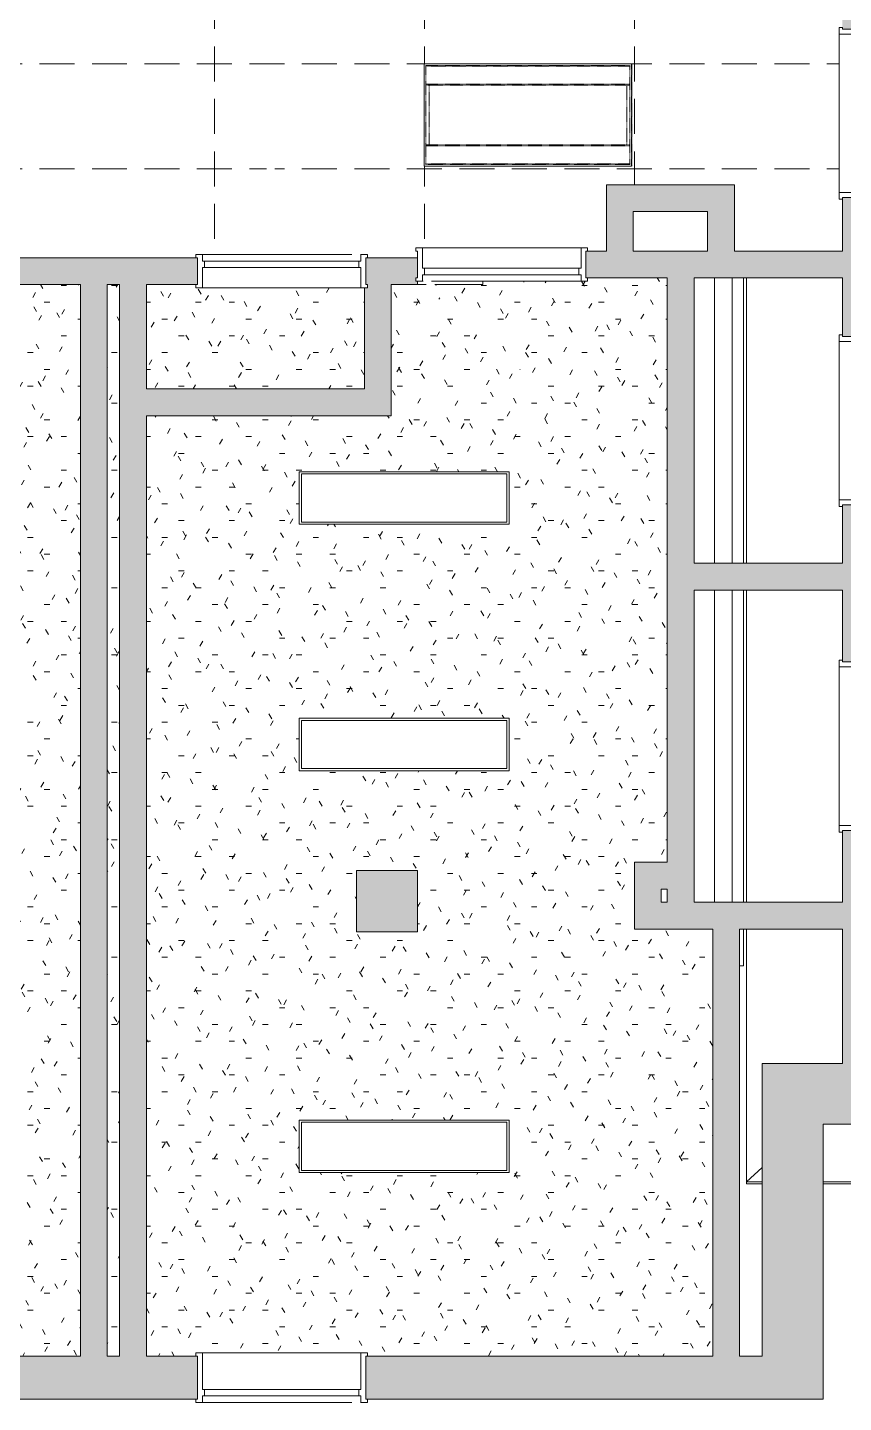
# Model space of a CAD drawing. Header units: inches. Extents: x 741 to 4565, y -315 to 887.
# Drawn here: x 4074.4 to 4260.9, y -220.8 to 93.5 of the extents above; entities that cross this region are included whole.
import ezdxf

# ---------------------------------------------------------------- set-up
doc = ezdxf.new("R2010")
doc.units = ezdxf.units.IN
doc.header["$MEASUREMENT"] = 0
doc.linetypes.add('Demolished', pattern=[0.1875, 0.125, -0.0625])
for name, color, linetype, lineweight in [('A-CLNG', 13, 'Demolished', 9), ('A-CLNG-PATT', 13, 'Demolished', 9), ('A-DETL-MBND', 5, 'Continuous', 13), ('A-DOOR', 31, 'Continuous', 13), ('A-WALL', 113, 'Continuous', 13), ('A-WALL-PATT', 111, 'Continuous', 13), ('E-LITE-EQPM', 33, 'Demolished', 9), ('I-WALL', 2, 'Continuous', 13)]:
    doc.layers.add(name, color=color, linetype=linetype, lineweight=lineweight)

# ---------------------------------------------------------------- blocks, each defined once
blk = doc.blocks.new('Door - Single - Solid Door 36_ x 84_-7220308-FIRST FLOOR RCP DEMO')
at = {"layer": 'A-DOOR', "lineweight": 9}
for p, q in [((-15.63, 2.97), (-15.63, 3.72)), ((-15.63, 3.72), (-14.13, 3.72)), ((-14.13, 3.72), (-14.13, -0.9)), ((22.12, 3.72), (-14.13, 3.72)), ((22.12, -0.9), (22.12, 3.72)), ((23.62, 3.72), (22.12, 3.72)), ((23.62, 2.97), (23.62, 3.72)), ((-15.26, 2.97), (-15.63, 2.97)), ((-15.26, -3.15), (-15.26, 2.97)), ((23.62, 2.97), (23.24, 2.97)), ((23.24, 2.97), (23.24, -3.15)), ((-14.13, -0.9), (-13.63, -0.9)), ((-13.63, -2.4), (-14.13, -2.4)), ((-14.13, -2.4), (-14.13, -3.9)), ((-13.63, -0.9), (-13.63, -2.4)), ((21.62, -0.9), (-13.63, -0.9)), ((-13.63, -2.4), (21.62, -2.4)), ((21.62, -2.4), (21.62, -0.9)), ((21.62, -0.9), (22.12, -0.9)), ((22.12, -2.4), (21.62, -2.4)), ((22.12, -3.9), (22.12, -2.4)), ((-15.63, -3.9), (-15.63, -3.15)), ((-15.63, -3.15), (-15.26, -3.15)), ((-14.13, -3.9), (-15.63, -3.9)), ((-14.13, -3.9), (-14.01, -3.9)), ((-12.06, -3.9), (22.12, -3.9)), ((23.62, -3.9), (22.12, -3.9)), ((23.24, -3.15), (23.62, -3.15)), ((23.62, -3.9), (23.62, -3.15))]:
    blk.add_line(p, q, dxfattribs=at)
blk = doc.blocks.new('Door - Single - Solid Door 36_ x 84_-7207624-FIRST FLOOR RCP DEMO')
at = {"layer": 'A-DOOR', "lineweight": 9}
for p, q in [((-15.63, 3.9), (-14.13, 3.9)), ((-15.63, 3.15), (-15.63, 3.9)), ((-15.26, 3.15), (-15.63, 3.15)), ((-15.26, -2.97), (-15.26, 3.15)), ((-14.13, 3.9), (-14.13, 2.4)), ((-14.01, 3.9), (-14.13, 3.9)), ((22.12, 3.9), (-12.06, 3.9)), ((22.12, 2.4), (22.12, 3.9)), ((22.12, 3.9), (23.62, 3.9)), ((23.62, 3.15), (23.24, 3.15)), ((23.24, 3.15), (23.24, -2.97)), ((23.62, 3.15), (23.62, 3.9)), ((-14.13, 2.4), (-13.63, 2.4)), ((-13.63, 0.9), (-14.13, 0.9)), ((-14.13, 0.9), (-14.13, -3.72)), ((-13.63, 2.4), (-13.63, 0.9)), ((21.62, 2.4), (-13.63, 2.4)), ((-13.63, 0.9), (21.62, 0.9)), ((21.62, 0.9), (21.62, 2.4)), ((21.62, 2.4), (22.12, 2.4)), ((22.12, 0.9), (21.62, 0.9)), ((22.12, -3.72), (22.12, 0.9)), ((-15.63, -3.72), (-15.63, -2.97)), ((-15.63, -2.97), (-15.26, -2.97)), ((23.24, -2.97), (23.62, -2.97)), ((23.62, -3.72), (23.62, -2.97)), ((-14.13, -3.72), (-15.63, -3.72)), ((-14.13, -3.72), (22.12, -3.72)), ((22.12, -3.72), (23.62, -3.72))]:
    blk.add_line(p, q, dxfattribs=at)
blk = doc.blocks.new('Door - Single - Solid Door 36_ x 84_-7219896-FIRST FLOOR RCP DEMO')
at = {"layer": 'A-DOOR', "lineweight": 9}
for p, q in [((-15.63, 5.78), (-14.13, 5.78)), ((-15.63, 5.03), (-15.63, 5.78)), ((-15.26, 5.03), (-15.63, 5.03)), ((-15.26, -4.85), (-15.26, 5.03)), ((-14.13, 5.78), (-14.13, 4.28)), ((-14.01, 5.78), (-14.13, 5.78)), ((-14.13, 4.28), (-13.63, 4.28)), ((-13.63, 4.28), (-13.63, 2.78)), ((21.62, 4.28), (-13.63, 4.28)), ((22.12, 5.78), (-12.06, 5.78)), ((21.62, 2.78), (21.62, 4.28)), ((21.62, 4.28), (22.12, 4.28)), ((22.12, 4.28), (22.12, 5.78)), ((22.12, 5.78), (23.62, 5.78)), ((23.62, 5.03), (23.24, 5.03)), ((23.24, 5.03), (23.24, -4.85)), ((23.62, 5.03), (23.62, 5.78)), ((-13.63, 2.78), (-14.13, 2.78)), ((-14.13, 2.78), (-14.13, -5.6)), ((-13.63, 2.78), (21.62, 2.78)), ((22.12, 2.78), (21.62, 2.78)), ((22.12, -5.6), (22.12, 2.78)), ((-15.63, -5.6), (-15.63, -4.85)), ((-15.63, -4.85), (-15.26, -4.85)), ((-14.13, -5.6), (-15.63, -5.6)), ((-14.13, -5.6), (22.12, -5.6)), ((22.12, -5.6), (23.62, -5.6)), ((23.24, -4.85), (23.62, -4.85)), ((23.62, -5.6), (23.62, -4.85))]:
    blk.add_line(p, q, dxfattribs=at)
blk = doc.blocks.new('Door - Single - Solid Door 36_ x 84_-7220487-FIRST FLOOR RCP DEMO')
at = {"layer": 'A-DOOR', "lineweight": 9}
for p, q in [((-15.63, 2.97), (-15.63, 3.72)), ((-15.63, 3.72), (-14.13, 3.72)), ((-14.13, 3.72), (-14.13, -0.9)), ((22.12, 3.72), (-14.13, 3.72)), ((22.12, -0.9), (22.12, 3.72)), ((23.62, 3.72), (22.12, 3.72)), ((23.62, 2.97), (23.62, 3.72)), ((-15.26, 2.97), (-15.63, 2.97)), ((-15.26, -3.15), (-15.26, 2.97)), ((23.62, 2.97), (23.24, 2.97)), ((23.24, 2.97), (23.24, -3.15)), ((-14.13, -0.9), (-13.63, -0.9)), ((-13.63, -2.4), (-14.13, -2.4)), ((-14.13, -2.4), (-14.13, -3.9)), ((-13.63, -0.9), (-13.63, -2.4)), ((21.62, -0.9), (-13.63, -0.9)), ((-13.63, -2.4), (21.62, -2.4)), ((21.62, -2.4), (21.62, -0.9)), ((21.62, -0.9), (22.12, -0.9)), ((22.12, -2.4), (21.62, -2.4)), ((22.12, -3.9), (22.12, -2.4)), ((-15.63, -3.9), (-15.63, -3.15)), ((-15.63, -3.15), (-15.26, -3.15)), ((-14.13, -3.9), (-15.63, -3.9)), ((-14.13, -3.9), (-14.01, -3.9)), ((-12.06, -3.9), (22.12, -3.9)), ((23.62, -3.9), (22.12, -3.9)), ((23.24, -3.15), (23.62, -3.15)), ((23.62, -3.9), (23.62, -3.15))]:
    blk.add_line(p, q, dxfattribs=at)
blk = doc.blocks.new('L-Recessed-Axis-Duo - 2 x 4-4560001-FIRST FLOOR RCP DEMO')
at = {"layer": 'E-LITE-EQPM', "color": 7}
for p, q in [((-23.7, 11.7), (-23.7, -11.7)), ((23.7, 11.7), (-23.7, 11.7)), ((-23.37, 11.26), (-23.37, 11.27)), ((-23.37, 11.14), (-23.37, 11.26)), ((-23.37, 11.14), (23.38, 11.14)), ((23.32, 11.32), (-23.32, 11.32)), ((-23.32, 11.32), (-23.32, -11.32)), ((23.32, -11.32), (23.32, 11.32)), ((23.38, 11.27), (23.38, 11.26)), ((23.38, 11.26), (23.38, 11.14)), ((23.7, -11.7), (23.7, 11.7)), ((-23.32, 7.03), (23.32, 7.03)), ((-23.32, 7.02), (23.32, 7.02)), ((-23.32, 6.85), (23.32, 6.85)), ((-22.57, 6.86), (-22.57, -6.86)), ((22.57, -6.86), (22.57, 6.86)), ((23.32, -6.85), (-23.32, -6.85)), ((-23.32, -7.02), (23.32, -7.02)), ((-23.32, -7.03), (23.32, -7.03)), ((-23.7, -11.7), (23.7, -11.7)), ((-23.37, -11.26), (-23.37, -11.14)), ((-23.37, -11.14), (23.38, -11.14)), ((-23.37, -11.27), (-23.37, -11.26)), ((-23.32, -11.32), (23.32, -11.32)), ((23.38, -11.14), (23.38, -11.26)), ((23.38, -11.26), (23.38, -11.27))]:
    blk.add_line(p, q, dxfattribs=at)
for points, knots in [([(-23.64, 11.64), (-23.65, 11.65), (-23.65, 11.65), (-23.66, 11.66), (-23.67, 11.67), (-23.68, 11.68), (-23.68, 11.68), (-23.69, 11.69), (-23.69, 11.69), (-23.7, 11.7), (-23.7, 11.7), (-23.7, 11.7), (-23.7, 11.7)], [0, 0, 0, 0, 0.166667, 0.25, 0.333333, 0.416667, 0.5, 0.583333, 0.666667, 0.75, 0.833333, 1, 1, 1, 1]), ([(23.64, 11.64), (23.65, 11.65), (23.65, 11.65), (23.66, 11.66), (23.67, 11.67), (23.68, 11.68), (23.68, 11.68), (23.69, 11.69), (23.69, 11.69), (23.7, 11.7), (23.7, 11.7), (23.7, 11.7), (23.7, 11.7)], [0, 0, 0, 0, 0.166667, 0.25, 0.333333, 0.416667, 0.5, 0.583333, 0.666667, 0.75, 0.833333, 1, 1, 1, 1]), ([(-23.7, -11.7), (-23.7, -11.7), (-23.7, -11.7), (-23.7, -11.7), (-23.69, -11.69), (-23.69, -11.69), (-23.68, -11.68), (-23.68, -11.68), (-23.67, -11.67), (-23.66, -11.66), (-23.65, -11.65), (-23.65, -11.65), (-23.64, -11.64)], [-1, -1, -1, -1, -0.833333, -0.75, -0.666667, -0.583333, -0.5, -0.416667, -0.333333, -0.25, -0.166667, 0, 0, 0, 0]), ([(23.64, -11.64), (23.65, -11.65), (23.65, -11.65), (23.66, -11.66), (23.67, -11.67), (23.68, -11.68), (23.68, -11.68), (23.69, -11.69), (23.69, -11.69), (23.7, -11.7), (23.7, -11.7), (23.7, -11.7), (23.7, -11.7)], [0, 0, 0, 0, 0.166667, 0.25, 0.333333, 0.416667, 0.5, 0.583333, 0.666667, 0.75, 0.833333, 1, 1, 1, 1])]:
    blk.add_open_spline(points, degree=3, knots=knots, dxfattribs=at)
blk = doc.blocks.new('Ceiling Light - Linear Box - 1_x4__2 Lamp_ - 277V-6966243-FIRST FLOOR RCP DEMO')
at = {"layer": 'A-DETL-MBND', "lineweight": 9}
for p, q in [((-24, -6), (-24, 6)), ((-24, 6), (24, 6)), ((-24, -6), (-24, 6)), ((-24, 6), (24, 6)), ((23.5, 5.5), (-23.5, 5.5)), ((-23.5, 5.5), (-23.5, -5.5)), ((23.5, -5.5), (23.5, 5.5)), ((24, 6), (24, -6)), ((24, 6), (24, -6)), ((24, -6), (-24, -6)), ((24, -6), (-24, -6)), ((-23.5, -5.5), (23.5, -5.5))]:
    blk.add_line(p, q, dxfattribs=at)

msp = doc.modelspace()

# ---------------------------------------------------------------- hatches: boundary and pattern name
at = {"layer": 'A-CLNG-PATT', "lineweight": 13}
h = msp.add_hatch(dxfattribs=at)
h.set_pattern_fill('FP_24', color=10, style=0, pattern_type=2)
h.set_pattern_definition([(0, (3973.105, 85.19), (48, -24), [4, -4, 8, -4, -28]), (0, (3973.105, 85.19), (48, -24), [-20, 8, -4, 8, -4, -4]), (0, (3973.105, 85.19), (48, -24), [-44, 4, 0]), (270, (3973.105, 85.19), (-48, -24), [4, -4, 8, -4, -4]), (270, (3973.105, 85.19), (-48, -24), [-20, 4, 0])])
h.paths.add_polyline_path([(4163.56, 40.91), (4163.56, 42.41), (4163.19, 42.41), (4163.19, 43.16), (4202.44, 43.16), (4202.44, 42.41), (4206.75, 42.41), (4206.75, 57.59), (4236, 57.59), (4236, 42.41), (4260.71, 42.41), (4260.71, 54.29), (4259.96, 54.29), (4259.96, 93.54), (4260.71, 93.54), (4260.71, 105.19), (4197.4, 105.19), (4197.4, 104.44), (4162.15, 104.44), (4162.15, 105.19), (4097.4, 105.19), (4097.4, 104.44), (4062.15, 104.44), (4062.15, 105.19), (3887.03, 105.19), (3887.03, 104.44), (3851.78, 104.44), (3851.78, 105.19), (3741.5, 105.19), (3741.5, 47.1), (3742.88, 47.1), (3742.88, 40.91), (3747.73, 40.91), (3747.73, 41.66), (3786.98, 41.66), (3786.98, 40.91), (3790.32, 40.91), (3790.32, 52.27), (3810.5, 52.27), (3810.5, 40.91), (3976.23, 40.91), (3976.23, 41.66), (4015.48, 41.66), (4015.48, 40.91), (4112.88, 40.91), (4112.88, 41.66), (4148.56, 41.66), (4124.08, 66.14), (4125.05, 67.11), (4150.51, 41.66), (4152.13, 41.66), (4152.13, 40.91), (4163.19, 40.91)], flags=0)
h.paths.add_polyline_path([(3795.29, 61.5), (3781.49, 61.5), (3781.49, 84.9), (3828.89, 84.9), (3828.89, 61.5), (3806.71, 61.5)], flags=0)
h.paths.add_polyline_path([(4000.97, 61.83), (3973.87, 61.83), (3973.87, 85.23), (4021.27, 85.23), (4021.27, 61.83), (4012.4, 61.83)], flags=0)
h.paths.add_polyline_path([(4212.52, 61.83), (4165.11, 61.83), (4165.11, 85.23), (4212.52, 85.23), (4212.52, 65.92)], flags=0)
at = {"layer": 'A-DETL-MBND', "lineweight": 9}
h = msp.add_hatch(dxfattribs=at)
h.set_pattern_fill('FP_3', color=256, style=0, pattern_type=2)
h.set_pattern_definition([(0, (3425.421, 0), (15.36, 3.84), [1.267, -10.253, 1.267, -10.253, -61.44]), (0, (3425.421, 0), (15.36, 3.84), [-23.04, 1.267, -21.773, 1.267, -10.253, -26.88]), (0, (3425.421, 0), (15.36, 3.84), [-57.6, 1.267, -6.413, 1.267, -17.933]), (120, (3431.181, 1.92), (-11.005538, 11.38215), [1.267, -10.253, 1.267, -10.253, -61.44]), (120, (3431.181, 1.92), (-11.005538, 11.38215), [-23.04, 1.267, -21.773, 1.267, -10.253, -26.88]), (120, (3431.181, 1.92), (-11.005538, 11.38215), [-57.6, 1.267, -6.413, 1.267, -17.933]), (240, (3433.101, 9.6), (-4.354462, -15.22215), [1.267, -10.253, 1.267, -10.253, -61.44]), (240, (3433.101, 9.6), (-4.354462, -15.22215), [-23.04, 1.267, -21.773, 1.267, -10.253, -26.88]), (240, (3433.101, 9.6), (-4.354462, -15.22215), [-57.6, 1.267, -6.413, 1.267, -17.933])])
h.paths.add_polyline_path([(4231.08, -210.18), (4231.08, -112.56), (4213.16, -112.56), (4213.16, -97.31), (4220.66, -97.31), (4220.66, 36.28), (4202.44, 36.28), (4202.44, 35.53), (4178.52, 35.53), (4178.52, 34.78), (4167.51, 34.78), (4191.24, 11.05), (4190.27, 10.08), (4165.57, 34.78), (4157.57, 34.78), (4157.57, 4.78), (4101.57, 4.78), (4101.57, -210.18), (4112.88, -210.18), (4112.88, -209.43), (4152.13, -209.43), (4152.13, -210.18), (4212.57, -210.18)], flags=0)
h.paths.add_polyline_path([(4085.57, -210.18), (4086.51, -210.18), (4086.51, 34.78), (4015.48, 34.78), (4015.48, 34.03), (3979.8, 34.03), (4004.29, 9.55), (4003.31, 8.57), (3977.86, 34.03), (3976.23, 34.03), (3976.23, 34.78), (3974.14, 34.78), (3974.14, -97.19), (3975.38, -97.19), (3975.38, -210.18), (3984.94, -210.18), (3984.94, -209.43), (4024.19, -209.43), (4024.19, -210.18), (4037.57, -210.18)], flags=0)
h.paths.add_polyline_path([(4092.63, -210.18), (4095.45, -210.18), (4095.45, 34.78), (4092.63, 34.78), (4092.63, -208.62)], flags=0)
h.paths.add_polyline_path([(4183.05, -168.23), (4136.51, -168.23), (4136.51, -156.23), (4184.51, -156.23), (4184.51, -168.23), (4183.99, -168.23)], flags=0)
h.paths.add_polyline_path([(4012.4, -168.23), (4002.57, -168.23), (4002.57, -156.23), (4050.57, -156.23), (4050.57, -168.23), (4050.05, -168.23)], flags=0)
h.paths.add_polyline_path([(4149.57, -113.18), (4149.57, -99.18), (4163.57, -99.18), (4163.57, -113.18)], flags=0)
h.paths.add_polyline_path([(4039.88, -113.18), (4025.88, -113.18), (4025.88, -99.18), (4039.88, -99.18), (4039.88, -106.41)], flags=0)
h.paths.add_polyline_path([(4183.99, -76.37), (4136.51, -76.37), (4136.51, -64.37), (4184.51, -64.37), (4184.51, -76.37), (4184.01, -76.37)], flags=0)
h.paths.add_polyline_path([(4050.05, -76.37), (4002.57, -76.37), (4002.57, -64.37), (4050.57, -64.37), (4050.57, -76.37), (4050.07, -76.37)], flags=0)
h.paths.add_polyline_path([(4012.4, -20.01), (4002.57, -20.01), (4002.57, -8.01), (4050.57, -8.01), (4050.57, -20.01), (4050.05, -20.01)], flags=0)
h.paths.add_polyline_path([(4164.81, -20.01), (4136.51, -20.01), (4136.51, -8.01), (4184.51, -8.01), (4184.51, -20.01), (4183.99, -20.01)], flags=0)
h.paths.add_polyline_path([(4151.45, 10.91), (4151.45, 34.03), (4112.88, 34.03), (4112.88, 34.78), (4101.57, 34.78), (4101.57, 10.91), (4141.54, 10.91)], flags=0)
at = {"layer": 'A-WALL'}
msp.add_hatch(color=250, dxfattribs=at).paths.add_polyline_path([(4163.57, -113.18), (4163.57, -99.18), (4149.57, -99.18), (4149.57, -113.18)], flags=0)
at = {"layer": 'A-WALL-PATT', "lineweight": 9}
h = msp.add_hatch(color=7, dxfattribs=at)
h.paths.add_polyline_path([(4266.84, -143.29), (4266.84, -90.01), (4260.71, -90.01), (4260.71, -143.29)], flags=0)
h.paths.add_polyline_path([(4264.59, -51.51), (4266.84, -51.51), (4266.84, -15.58), (4260.71, -15.58), (4260.71, -51.51)], flags=0)
h.paths.add_polyline_path([(4266.84, 22.92), (4266.84, 54.67), (4260.71, 54.67), (4260.71, 22.92), (4266.09, 22.92)], flags=0)
h.paths.add_polyline_path([(4264.59, 93.17), (4266.84, 93.17), (4266.84, 105.19), (4260.71, 105.19), (4260.71, 93.17)], flags=0)
for points in [[(4206.75, 42.41), (4212.88, 42.41), (4212.88, 57.59), (4206.75, 57.59), (4206.75, 53.09)], [(4236, 51.47), (4236, 57.59), (4212.88, 57.59), (4212.88, 51.47), (4229.88, 51.47)], [(4236, 42.41), (4236, 51.47), (4229.88, 51.47), (4229.88, 42.41)], [(4202.06, 36.28), (4212.88, 36.28), (4212.88, 42.41), (4202.06, 42.41), (4202.06, 37.03)], [(4220.66, 36.28), (4226.79, 36.28), (4226.79, 42.41), (4212.88, 42.41), (4212.88, 36.28)], [(4236, 36.28), (4236, 42.41), (4226.79, 42.41), (4226.79, 36.28)], [(4260.71, 36.28), (4260.71, 42.41), (4236, 42.41), (4236, 36.28), (4240.94, 36.28)], [(4086.51, -210.18), (4092.63, -210.18), (4092.63, 34.78), (4086.51, 34.78), (4086.51, -139.45)], [(4095.45, -210.18), (4101.57, -210.18), (4101.57, 34.78), (4095.45, 34.78), (4095.45, -139.45)], [(4151.45, 10.91), (4157.57, 10.91), (4157.57, 34.78), (4152.13, 34.78), (4152.13, 34.03), (4151.45, 34.03), (4151.45, 14.58)], [(4226.79, -106.44), (4226.79, 36.28), (4220.66, 36.28), (4220.66, -106.44)], [(4157.57, 4.78), (4157.57, 10.91), (4101.57, 10.91), (4101.57, 4.78), (4103.82, 4.78)], [(4260.71, -35.08), (4260.71, -28.95), (4226.79, -28.95), (4226.79, -35.08)], [(4213.16, -112.56), (4219.29, -112.56), (4219.29, -97.31), (4213.16, -97.31)], [(4220.66, -103.44), (4220.66, -97.31), (4219.29, -97.31), (4219.29, -103.44)], [(4240.94, -112.56), (4260.71, -112.56), (4260.71, -106.44), (4219.29, -106.44), (4219.29, -112.56), (4237.2, -112.56)], [(4237.2, -210.18), (4237.2, -112.56), (4231.08, -112.56), (4231.08, -210.18)], [(4256.26, -220.05), (4256.26, -143.29), (4242.38, -143.29), (4242.38, -220.05)], [(4552.21, -157.16), (4552.21, -143.29), (4256.26, -143.29), (4256.26, -157.16), (4378.06, -157.16)]]:
    msp.add_hatch(color=7, dxfattribs=at).paths.add_polyline_path(points, flags=0)
h = msp.add_hatch(color=7, dxfattribs=at)
h.paths.add_polyline_path([(3968.01, 34.78), (3976.61, 34.78), (3976.61, 40.91), (3786.61, 40.91), (3786.61, 34.78), (3966.69, 34.78)], flags=0)
h.paths.add_polyline_path([(4058.11, 34.78), (4113.26, 34.78), (4113.26, 40.91), (4015.11, 40.91), (4015.11, 34.78), (4015.48, 34.78)], flags=0)
h.paths.add_polyline_path([(4152.13, 34.78), (4163.56, 34.78), (4163.56, 35.53), (4163.19, 35.53), (4163.19, 36.28), (4163.56, 36.28), (4163.56, 40.91), (4151.76, 40.91), (4151.76, 34.78)], flags=0)
h.paths.add_polyline_path([(3742.88, 34.78), (3748.11, 34.78), (3748.11, 40.91), (3742.88, 40.91), (3742.88, 35.53)], flags=0)
h = msp.add_hatch(color=7, dxfattribs=at)
h.paths.add_polyline_path([(4242.38, -220.05), (4242.38, -210.18), (4151.76, -210.18), (4151.76, -220.05), (4195.23, -220.05)], flags=0)
h.paths.add_polyline_path([(4112.88, -220.05), (4113.26, -220.05), (4113.26, -210.18), (4023.82, -210.18), (4023.82, -220.05), (4103.82, -220.05)], flags=0)
h.paths.add_polyline_path([(3984.94, -220.05), (3985.32, -220.05), (3985.32, -210.18), (3969.76, -210.18), (3969.76, -220.05)], flags=0)

# ---------------------------------------------------------------- linework, layer by layer
at = {"layer": 'A-CLNG', "color": 7}
for p, q in [((4212.52, 85.23), (4165.11, 85.23)), ((4165.11, 85.23), (4165.11, 61.83)), ((4212.52, 61.83), (4212.52, 85.23)), ((4165.11, 61.83), (4212.52, 61.83))]:
    msp.add_line(p, q, dxfattribs=at)
at = {"layer": 'A-DETL-MBND', "lineweight": 9}
for p, q in [((4231.48, 36.28), (4231.48, -28.95)), ((4235.48, -28.95), (4235.48, 36.28)), ((4238.11, 36.28), (4238.11, -28.95)), ((4238.79, -28.95), (4238.79, 36.28)), ((4231.48, -35.08), (4231.48, -106.44)), ((4235.48, -106.44), (4235.48, -35.08)), ((4238.11, -35.08), (4238.11, -106.44)), ((4238.79, -106.44), (4238.79, -35.08)), ((4238.11, -112.56), (4238.11, -120.94)), ((4238.79, -170.84), (4238.79, -112.56)), ((4238.11, -120.94), (4237.2, -120.94)), ((4238.79, -170.32), (4242.38, -167.11)), ((4242.38, -170.32), (4238.79, -170.32)), ((4238.79, -170.84), (4242.38, -170.84)), ((4565.28, -170.32), (4256.26, -170.32)), ((4256.26, -170.84), (4565.28, -170.84))]:
    msp.add_line(p, q, dxfattribs=at)
at = {"layer": 'A-WALL', "color": 8, "lineweight": 20}
for p, q in [((4149.57, -113.18), (4149.57, -99.18)), ((4149.57, -99.18), (4163.57, -99.18)), ((4163.57, -99.18), (4163.57, -113.18)), ((4163.57, -113.18), (4149.57, -113.18)), ((4242.38, -210.18), (4242.38, -143.29)), ((4242.38, -143.29), (4260.71, -143.29)), ((4256.26, -157.16), (4256.26, -220.05)), ((4552.21, -157.16), (4256.26, -157.16)), ((4024.19, -210.18), (4086.51, -210.18)), ((4092.63, -210.18), (4095.45, -210.18)), ((4101.57, -210.18), (4112.88, -210.18)), ((4152.13, -210.18), (4231.08, -210.18)), ((4237.2, -210.18), (4242.38, -210.18)), ((4112.88, -220.05), (4024.19, -220.05)), ((4256.26, -220.05), (4152.13, -220.05))]:
    msp.add_line(p, q, dxfattribs=at)
at = {"layer": 'I-WALL', "color": 8, "lineweight": 20}
for p, q in [((4206.75, 42.41), (4206.75, 57.59)), ((4206.75, 57.59), (4236, 57.59)), ((4236, 57.59), (4236, 42.41)), ((4260.71, 42.41), (4260.71, 54.29)), ((4212.88, 51.47), (4212.88, 42.41)), ((4229.88, 51.47), (4212.88, 51.47)), ((4229.88, 42.41), (4229.88, 51.47)), ((4015.48, 40.91), (4112.88, 40.91)), ((4152.13, 40.91), (4163.56, 40.91)), ((4202.44, 42.41), (4206.75, 42.41)), ((4212.88, 42.41), (4229.88, 42.41)), ((4236, 42.41), (4260.71, 42.41)), ((4086.51, 34.78), (4015.48, 34.78)), ((4086.51, -210.18), (4086.51, 34.78)), ((4095.45, 34.78), (4092.63, 34.78)), ((4092.63, 34.78), (4092.63, -210.18)), ((4095.45, -210.18), (4095.45, 34.78)), ((4112.88, 34.78), (4101.57, 34.78)), ((4101.57, 34.78), (4101.57, 10.91)), ((4163.56, 34.78), (4157.57, 34.78)), ((4157.57, 34.78), (4157.57, 4.78)), ((4163.56, 35.53), (4163.56, 34.78)), ((4220.66, 36.28), (4202.44, 36.28)), ((4220.66, -97.31), (4220.66, 36.28)), ((4260.71, 36.28), (4226.79, 36.28)), ((4226.79, 36.28), (4226.79, -28.95)), ((4260.71, 23.29), (4260.71, 36.28)), ((4151.45, 10.91), (4151.45, 34.03)), ((4101.57, 10.91), (4151.45, 10.91)), ((4101.57, 4.78), (4101.57, -210.18)), ((4157.57, 4.78), (4101.57, 4.78)), ((4260.71, -28.95), (4260.71, -15.96)), ((4226.79, -28.95), (4260.71, -28.95)), ((4226.79, -35.08), (4226.79, -106.44)), ((4260.71, -35.08), (4226.79, -35.08)), ((4260.71, -51.13), (4260.71, -35.08)), ((4260.71, -106.44), (4260.71, -90.38)), ((4213.16, -112.56), (4213.16, -97.31)), ((4213.16, -97.31), (4220.66, -97.31)), ((4219.29, -103.44), (4219.29, -106.44)), ((4220.66, -103.44), (4219.29, -103.44)), ((4220.66, -106.44), (4220.66, -103.44)), ((4219.29, -106.44), (4220.66, -106.44)), ((4226.79, -106.44), (4260.71, -106.44)), ((4231.08, -112.56), (4213.16, -112.56)), ((4231.08, -210.18), (4231.08, -112.56)), ((4237.2, -112.56), (4237.2, -210.18)), ((4260.71, -112.56), (4237.2, -112.56)), ((4260.71, -143.29), (4260.71, -112.56))]:
    msp.add_line(p, q, dxfattribs=at)
at = {"layer": 'I-WALL', "lineweight": 9}
for p, q in [((4163.56, 34.78), (4165.57, 34.78)), ((4167.51, 34.78), (4178.52, 34.78)), ((4178.52, 34.78), (4178.52, 35.53))]:
    msp.add_line(p, q, dxfattribs=at)

# ---------------------------------------------------------------- block references
at = {"layer": 'A-DOOR'}
for name, p, rotation in [('Door - Single - Solid Door 36_ x 84_-7207624-FIRST FLOOR RCP DEMO', (4263.69, 77.91), 269.9999999999999), ('Door - Single - Solid Door 36_ x 84_-7220487-FIRST FLOOR RCP DEMO', (4136.5, 37.75), 180), ('Door - Single - Solid Door 36_ x 84_-7220487-FIRST FLOOR RCP DEMO', (4263.69, -0.33), 89.99999999999993), ('Door - Single - Solid Door 36_ x 84_-7220487-FIRST FLOOR RCP DEMO', (4263.69, -74.75), 89.99999999999993), ('Door - Single - Solid Door 36_ x 84_-7219896-FIRST FLOOR RCP DEMO', (4136.5, -215.03), 180)]:
    msp.add_blockref(name, p, dxfattribs=dict(at, rotation=rotation))
msp.add_blockref('Door - Single - Solid Door 36_ x 84_-7220308-FIRST FLOOR RCP DEMO', (4178.82, 39.43), dxfattribs=at)
at = {"layer": 'E-LITE-EQPM', "color": 7, "extrusion": (0, 0, -1), "rotation": 180}
msp.add_blockref('L-Recessed-Axis-Duo - 2 x 4-4560001-FIRST FLOOR RCP DEMO', (-4188.81, 73.53), dxfattribs=at)
at = {"layer": 'E-LITE-EQPM', "linetype": 'Continuous'}
for p in [(4160.51, -14.01), (4160.51, -70.37), (4160.51, -162.23)]:
    msp.add_blockref('Ceiling Light - Linear Box - 1_x4__2 Lamp_ - 277V-6966243-FIRST FLOOR RCP DEMO', p, dxfattribs=at)

doc.saveas('drawing.dxf')
